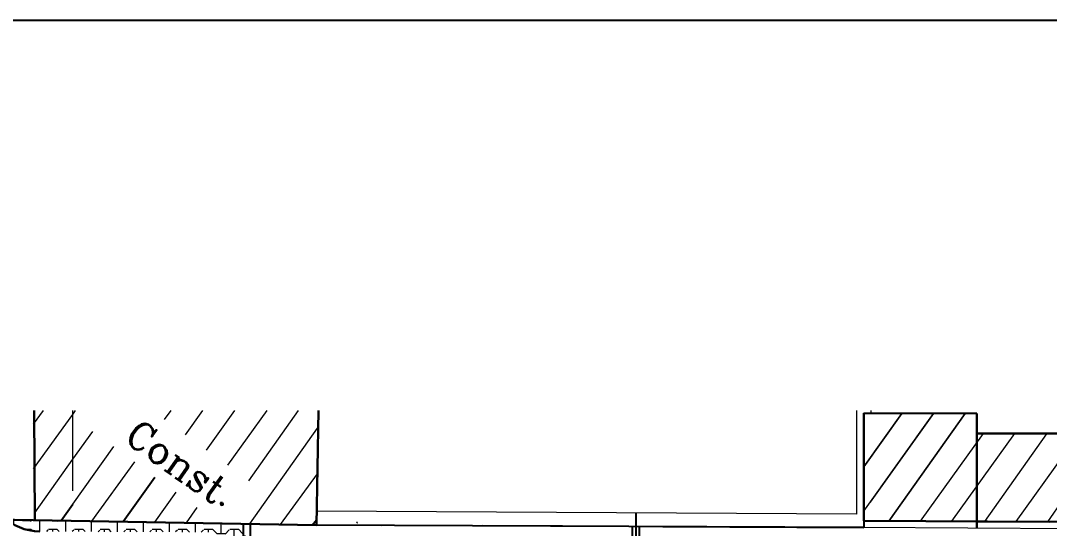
# Model space of a CAD drawing. Header units: millimetres. Extents: x 906 to 2482, y -1210 to -637.
# Drawn here: x 2055.434 to 2056.714, y -1198.809 to -1198.178 of the extents above; entities that cross this region are included whole.
import ezdxf
from ezdxf.enums import TextEntityAlignment as Align

# ---------------------------------------------------------------- set-up
doc = ezdxf.new("R2010")
doc.units = ezdxf.units.MM
for name, pattern in [('AXES', [2, 1.25, -0.25, 0.25, -0.25]), ('DASHDOT2', [0.5, 0.25, -0.125, 0, -0.125]), ('DIVIDE2', [0.625, 0.25, -0.125, 0, -0.125, 0, -0.125]), ('HIDDEN', [0.375, 0.25, -0.125])]:
    doc.linetypes.add(name, pattern=pattern)
doc.layers.add('1', color=7, linetype='Continuous')
doc.layers.add('AXE', color=7, linetype='AXES')
doc.layers.add('autoblocan', color=7, linetype='Continuous', lineweight=13, true_color=0xe2d4c5)
doc.layers.add('HACH', color=7, linetype='Continuous', lineweight=5, true_color=0xd1d1d1)
for name, color, linetype, lineweight in [('CLOTURE EXISTANT', 7, 'Continuous', 20), ('construction existante', 7, 'Continuous', 30), ('inter2', 7, 'HIDDEN', 18), ('MUR 0.25', 7, 'Continuous', 25), ('MUR 0.3', 7, 'Continuous', 30)]:
    doc.layers.add(name, color=color, linetype=linetype, lineweight=lineweight)
doc.styles.add('RR', font='COMPLEX')

msp = doc.modelspace()

# ---------------------------------------------------------------- hatches: boundary and pattern name
at = {"layer": 'autoblocan'}
h = msp.add_hatch(dxfattribs=at)
h.set_pattern_fill('147', color=256, scale=0.02151107520903702, angle=90, pattern_type=2)
h.set_pattern_definition([(90, (1975.501134547136, -1166.968670434014), (-0.01613330640677777, 0.01613330640677777), [0.02151107520903702, -0.01075553760451851]), (135, (1975.495756778334, -1166.968670434014), (-0.03226660758779791, 4.363968983238651e-18), [0.007605240640155038, -0.01521048128031008]), (225, (1975.495756778334, -1166.947159358805), (-4.363968983238651e-18, -0.03226660758779791), [0.00760524064015504, -0.01521048128031008]), (180, (1975.474245703125, -1166.968670434014), (-3.951520410144776e-18, -0.03226661281355554), [0.01075553760451851, -0.02151107520903702]), (180, (1975.490379009532, -1166.963292665212), (-3.951520410144776e-18, -0.03226661281355554), [0.01075553760451851, -0.02151107520903702]), (180, (1975.490379009532, -1166.952537127607), (-3.951520410144776e-18, -0.03226661281355554), [0.01075553760451851, -0.02151107520903702]), (180, (1975.474245703125, -1166.947159358805), (-3.951520410144776e-18, -0.03226661281355554), [0.01075553760451851, -0.02151107520903702])])
h.paths.add_polyline_path([(2055.711496804997, -1199.185270436826), (2055.711496804997, -1198.803408883138), (2055.417212214035, -1198.798425029756, 0.1712624873815325), (2055.457652262842, -1198.812888722877), (2055.670479878294, -1198.813792517161), (2055.668653274074, -1199.686951587704), (2055.711496804997, -1199.686951587704), (2055.711496804997, -1199.606886564436), (2055.743756706355, -1199.606886564436), (2055.743756706355, -1199.559562241998), (2055.711496804997, -1199.559563145463)])

# ---------------------------------------------------------------- linework, layer by layer
at = {"layer": '1', "color": 10, "linetype": 'DASHDOT2'}
msp.add_line((2056.622602260071, -1198.800510783169), (2056.483373073423, -1198.799860159188), dxfattribs=at)
at = {"layer": '1', "color": 7, "linetype": 'DIVIDE2'}
for p, q in [((2056.483373073423, -1198.799860159188), (2056.483373718756, -1198.808230806907)), ((2056.714266243262, -1198.800899144121), (2056.483374062933, -1198.799860116166)), ((2056.483374062933, -1198.799860116166), (2056.483374062933, -1198.808230892951)), ((2056.483374062933, -1198.808230892951), (2055.802020220559, -1198.80494202164))]:
    msp.add_line(p, q, dxfattribs=at)
at = {"layer": '1', "color": 15, "linetype": 'Continuous'}
msp.add_line((2056.633310559355, -1198.80055062168), (2056.672712955103, -1198.800697198147), dxfattribs=at)
at = {"layer": '1', "color": 10, "linetype": 'Continuous'}
msp.add_line((2056.482118590539, -1198.80822426754), (2055.802019876382, -1198.804941935596), dxfattribs=at)
at = {"layer": '1', "color": 8, "linetype": 'Continuous'}
for points in [[(2055.561753341566, -1198.800674912673), (2055.601141324894, -1198.745449701378)], [(2055.484290367918, -1198.799279919446), (2055.498732645681, -1198.779011496029)], [(2055.484290367918, -1198.799279919446), (2055.498732645681, -1198.779011496029)], [(2055.679917205505, -1198.802808424134), (2055.679917205505, -1198.802316035623)], [(2055.679917205505, -1198.802808424134), (2055.679917205505, -1198.802316035623)], [(2055.79676816248, -1198.804941935596), (2055.802019876382, -1198.798377271708)], [(2055.79676816248, -1198.804941935596), (2055.802019876382, -1198.798377271708)]]:
    msp.add_lwpolyline(points, dxfattribs=at)
at = {"layer": '1', "color": 15, "linetype": 'Continuous'}
for points in [[(2055.852020907952, -1198.801334915483), (2055.852439083254, -1198.801885771097)], [(2055.852020907952, -1198.801334915483), (2055.852439083254, -1198.801885771097)], [(2055.852439083254, -1198.801885771097), (2055.85321404125, -1198.801297357145)], [(2055.852439083254, -1198.801885771097), (2055.85321404125, -1198.801297357145)]]:
    msp.add_lwpolyline(points, dxfattribs=at)
at = {"layer": 'AXE', "linetype": 'DASHDOT2', "ltscale": 0.1}
for p, q in [((2056.199798681037, -1199.262708890641), (2056.199798681037, -1198.789861248411)), ((2056.709180473193, -1199.168060991215), (2056.709180473193, -1198.800876257866))]:
    msp.add_line(p, q, dxfattribs=at)
at = {"layer": 'CLOTURE EXISTANT'}
for p, q in [((2056.474321091535, -1198.66248858003), (2056.474240976665, -1198.791402305571)), ((2056.491997870707, -1198.66248858003), (2056.491998927184, -1198.66601943714)), ((2056.474240976665, -1198.791402305571), (2055.802019876382, -1198.787627628138)), ((2056.483373718756, -1198.808230806907), (2055.802019876382, -1198.804941935596)), ((2058.300529153827, -1198.817743004364), (2056.482118590539, -1198.80822426754))]:
    msp.add_line(p, q, dxfattribs=at)
at = {"layer": 'construction existante'}
for p, q in [((2055.4514670915, -1198.798951660438), (2055.450835309259, -1198.66248858003)), ((2055.802019876382, -1198.804941935596), (2055.804497332868, -1198.66248858003)), ((2056.623915210058, -1198.666427604999), (2056.48336516634, -1198.665992723047)), ((2056.48336516634, -1198.665992723047), (2056.483373195453, -1198.799860159737)), ((2056.623915210058, -1198.808880699511), (2056.623915210058, -1198.666427604999)), ((2056.732888553159, -1198.691209181061), (2056.623915210058, -1198.691045094579)), ((2055.19150656502, -1198.794602594274), (2055.802019876382, -1198.804941935596)), ((2056.714265253752, -1198.800899187143), (2056.483373195453, -1198.799860159737)), ((2056.732888553159, -1198.800921085418), (2056.622602260071, -1198.800510783169))]:
    msp.add_line(p, q, dxfattribs=at)
at = {"layer": 'HACH'}
for p, q in [((2056.530610405072, -1198.66613892637), (2056.483369147858, -1198.732375600573)), ((2056.483369147858, -1198.732375600573), (2056.530610405072, -1198.66613892637)), ((2056.483372465688, -1198.787692967896), (2056.570084991989, -1198.666181432254)), ((2056.570028546928, -1198.666260894166), (2056.491329934649, -1198.776541967987)), ((2056.609446688783, -1198.666382861962), (2056.514477087336, -1198.800005509584)), ((2056.514477102546, -1198.800005509655), (2056.609472975318, -1198.666345561758)), ((2056.631792823932, -1198.69112713782), (2056.553519879694, -1198.800175776335)), ((2056.592906462764, -1198.800353018201), (2056.671180764238, -1198.691291267324)), ((2056.710568704544, -1198.691455396827), (2056.633310559355, -1198.80055062168)), ((2056.672712955103, -1198.800697198147), (2056.732888553159, -1198.716729318379)), ((2056.731575603172, -1198.772693047908), (2056.712104853446, -1198.800843731591))]:
    msp.add_line(p, q, dxfattribs=at)
for points in [[(2055.450154141514, -1198.679556932775), (2055.46247666529, -1198.66248858003)], [(2055.498732645681, -1198.667658468723), (2055.502435667935, -1198.66248858003)], [(2055.612957702683, -1198.67364874388), (2055.621172448055, -1198.66248858003)], [(2055.639216315213, -1198.692932433296), (2055.660527034945, -1198.66248858003)], [(2055.665474970765, -1198.711723777222), (2055.700568744929, -1198.66248858003)], [(2055.691733626317, -1198.730515078126), (2055.740697378485, -1198.66248858003)], [(2055.717992238847, -1198.749798767541), (2055.779575315732, -1198.66248858003)], [(2055.450154141514, -1198.734946230552), (2055.498732645681, -1198.667658468723)], [(2055.450154141514, -1198.734946230552), (2055.498732645681, -1198.667658468723)], [(2055.719305188833, -1198.803546942368), (2055.803332826369, -1198.684316301187)], [(2055.719305188833, -1198.803546942368), (2055.803332826369, -1198.684316301187)], [(2055.498732645681, -1198.723047809522), (2055.523678351246, -1198.688665410373)], [(2055.498732645681, -1198.723047809522), (2055.523678351246, -1198.688665410373)], [(2055.498732645681, -1198.779011496029), (2055.549936963776, -1198.707374668036)], [(2055.498732645681, -1198.779011496029), (2055.549936963776, -1198.707374668036)], [(2055.4514670915, -1198.78984318284), (2055.498732645681, -1198.723047809522)], [(2055.4514670915, -1198.78984318284), (2055.498732645681, -1198.723047809522)], [(2055.52236540126, -1198.80001843768), (2055.576195619328, -1198.726166011962)], [(2055.52236540126, -1198.80001843768), (2055.576195619328, -1198.726166011962)], [(2055.561753341566, -1198.800674912673), (2055.601141324894, -1198.745449701378)], [(2055.757380179153, -1198.804285460603), (2055.803332826369, -1198.741346764936)], [(2055.757380179153, -1198.804285460603), (2055.803332826369, -1198.741346764936)], [(2055.601141324894, -1198.801413430907), (2055.627399937423, -1198.764241045303)], [(2055.601141324894, -1198.801413430907), (2055.627399937423, -1198.764241045303)], [(2055.6405292652, -1198.802151949141), (2055.653658592976, -1198.782950302966)], [(2055.6405292652, -1198.802151949141), (2055.653658592976, -1198.782950302966)]]:
    msp.add_lwpolyline(points, dxfattribs=at)
at = {"layer": 'inter2', "ltscale": 0.1}
msp.add_line((2055.498707420187, -1198.66248858003), (2055.496106745708, -1199.905671139896), dxfattribs=at)
at = {"layer": 'inter2'}
msp.add_lwpolyline([(2059.071808951498, -1200.066927128477), (2055.889139246158, -1199.999929467738), (2055.711401026925, -1199.818164972078), (2055.713530452423, -1198.800250325931)], dxfattribs=at)
at = {"layer": 'MUR 0.25'}
for p, q in [((2055.711496804997, -1199.185270436826), (2055.711496804997, -1198.803408883138)), ((2055.720101235081, -1199.185270436826), (2055.720101235081, -1198.803554603367)), ((2056.195496465995, -1199.262710758193), (2056.195496465996, -1198.806841170678)), ((2056.20410089608, -1199.262710758193), (2056.20410089608, -1198.806882697879))]:
    msp.add_line(p, q, dxfattribs=at)
at = {"layer": 'MUR 0.25', "color": 7}
msp.add_lwpolyline([(2059.336686247098, -1198.177684526005), (2054.329835464556, -1198.177684526005), (2054.329835464556, -1200.720991789033), (2059.336686247098, -1200.720991789033)], close=True, dxfattribs=at)
msp.add_lwpolyline([(2059.336686247098, -1198.177684526005), (2054.329835464556, -1198.177684526005), (2054.329835464556, -1200.720991789033), (2059.336686247098, -1200.720991789033)], close=True, dxfattribs=at)
at = {"layer": 'MUR 0.3'}
msp.add_arc((2055.457926307328, -1198.748356079127), 0.06453322562711107, 179.7566890620871, 269.756689062022, dxfattribs=at)

# ---------------------------------------------------------------- texts
at = {"layer": '1', "color": 7, "linetype": 'Continuous', "style": 'RR'}
msp.add_text('Const.', height=0.03441772033445924, rotation=324.7772000000163, dxfattribs=at).set_placement((2055.623398619302, -1198.743598114068), align=Align.CENTER)

doc.saveas('drawing.dxf')
